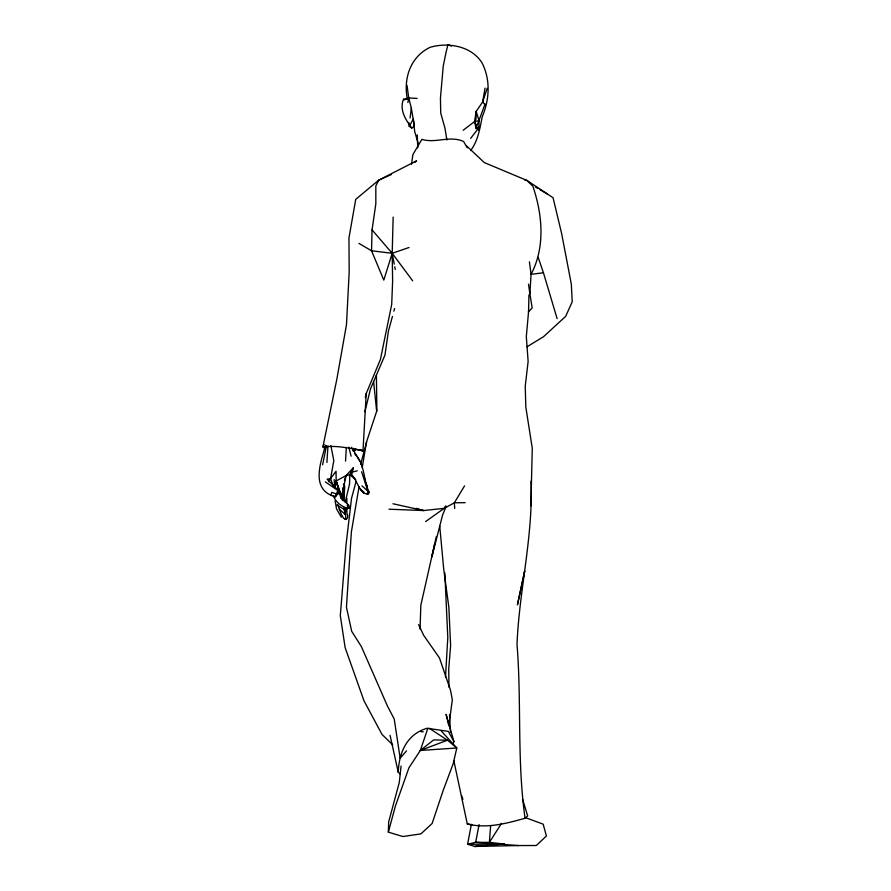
<?xml version="1.0" encoding="UTF-8"?>
<svg xmlns="http://www.w3.org/2000/svg" width="891" height="891" viewBox="0 0 891 891"><rect width="100%" height="100%" fill="white"/><g stroke="black" fill="none" stroke-linecap="round" stroke-linejoin="round"><path stroke-width="1.34" d="M453.853 760.769L467.296 823.963C486.742 828.853 506.3 823.462 525.066 818.272C516.869 760.569 521.669 702.308 517.014 644.36C519.219 589.719 533.353 536.037 531.003 481.107M346.733 511.445L346.766 508.806M346.822 503.515L346.877 498.236M376.403 375.189L376.882 410.617L366.446 442.17L362.203 467.742M528.931 294.921L528.552 311.839L526.314 336.531L528.129 361.479L525.233 386.182L525.824 407.076L532.261 448.195L530.913 505.832M414.816 162.418L416.565 160.826L378.697 180.182L375.824 185.952L375.835 203.928L372.048 229.889L371.536 250.772L383.798 280.086L392.196 253.3L393.154 217.081M441.379 731.099L456.793 747.995L453.174 763.765L443.25 790.239L432.135 823.451L420.92 833.876L402.888 836.538L388.342 832.127L388.665 821.903L399.268 782.543L401.073 766.082M420.051 629.057L420.853 605.223L436.334 536.56M336.887 505.108L344.527 509.529L348.492 508.327L348.604 505.141L341.999 498.882L336.152 480.962L336.052 471.317L328.746 480.928L337.633 489.727L337.934 493.915L335.372 496.822C310.001 489.794 320.715 462.596 325.583 445.188M343.937 500.731L344.728 486.274L343.414 484.013M372.048 229.889L392.196 253.3L392.619 281.033L391.706 304.388L380.435 359.418L366.212 393.555L362.993 450.913C349.907 448.05 336.341 445.288 322.91 446.914L336.831 379.276L346.488 324.658L349.183 272.123L348.96 237.975L355.732 199.339L378.697 180.182L391.249 174.569M345.552 461.093L346.321 447.516M528.374 311.85L532.183 307.952L529.878 293.718L531.058 274.328L529.421 261.854M326.908 462.507L327.977 445.912M337.99 493.091L337.934 493.915L336.642 494.093L331.82 492.344L330.862 494.772M490.629 826.002L489.382 842.374L475.671 842.318L467.608 844.267L471.361 824.32M463.164 130.264L474.569 121.566L475.95 119.294L476.195 111.431L474.569 121.566L476.05 128.259L478.979 129.963L479.024 120.653L476.195 111.431L482.644 101.919L487.221 88.309M410.105 117.935L411.308 108.023L408.757 98.01L407.02 85.38M342.267 492.812L341.765 496.588L342.578 500.464M342.59 490.306L342.924 487.789M557.12 318.644L543.443 272.769L531.058 274.328C545.426 247.163 542.485 214.508 532.885 186.275L526.926 180.439L484.27 162.563L466.75 146.035M400.17 774.145L398.244 772.23C399.057 752.55 406.719 734.217 427.145 728.237L448.362 731.388L453.909 741.524L453.14 744.197M411.519 164.211L412.867 154.644L421.866 139.375C435.911 143.607 449.632 135.276 463.565 141.435L467.263 147.85M335.216 487.522L336.152 480.962L346.009 475.594L349.762 474.792L352.29 472.085L353.415 467.686L346.009 475.594L344.527 480.405M359.073 486.575L351.388 531.849L346.443 607.139L351.678 631.274L361.367 646.576L387.496 706.14L394.212 719.026L400.17 758.219L406.53 750.846M485.049 88.131L482.644 101.919L485.45 105.227M479.08 824.598L475.671 842.318L518.551 845.548L536.304 845.514L546.406 836.014L543.165 824.153L525.167 817.526M407.866 102.543L408.757 98.01L417.133 98.389M346.009 475.594L341.765 496.588L343.57 500.063L343.447 488.034M322.62 464.801L326.485 445.745M524.654 571.187L517.437 604.866L524.699 571.02M434.752 543.577L431.823 556.975L442.615 514.92L446.257 506.288M365.277 397.575L366.212 393.555M345.274 502.101L349.573 483.835L349.762 474.792L353.415 467.686M364.887 411.742L370.444 389.044L384.957 355.108L388.465 330.917L392.441 316.439M356.088 481.34L351.511 498.437L346.053 544.646L340.306 615.625L345.14 647.634L364.007 700.849L382.072 734.518L392.719 744.843M360.666 464.244L366.647 441.88M388.342 832.127L395.415 806.01L408.936 767.797L420.318 750.467L427.669 728.838M393.878 311.171L394.602 308.531M405.561 99.469L408.757 98.01L403.512 99.257C399.179 109.749 405.661 119.873 411.798 128.037L414.36 125.965L411.308 108.023M479.258 126.856L476.05 128.259L485.094 103.98M352.29 472.085L351.488 474.413L350.018 475.115L352.29 472.085L357.258 470.793M324.023 444.52L322.91 446.914L325.349 448.886M445.489 505.977L444.197 508.338L425.597 521.58M464.545 485.885L454.343 502.802L444.197 508.338L423.593 510.554L388.988 509.207M328.679 481.764L330.572 478.712L333.824 460.536L330.862 445.667M501.544 823.362L489.382 842.374L504.328 844.044L474.881 846.45L467.608 844.267L504.328 844.044M470.626 150.59C478.01 140.867 479.904 128.427 482.231 116.754C489.515 99.58 490.696 79.789 482.031 62.882C471.439 45.998 448.162 42 430.097 47.312C410.094 56.957 403.3 78.731 407.387 99.424M470.704 138.339L478.088 128.705L478.979 129.963M525.066 818.272L527.684 815.9L522.527 799.082M333.267 495.819C335.885 502.268 341.643 507.035 348.492 508.327L349.227 507.714L348.604 505.141M420.318 750.467L433.661 739.909L447.482 740.187L456.793 747.995L420.318 750.467L447.482 740.187L429.239 728.303M411.798 128.037L409.259 126.355L413.346 118.926L414.683 131.5L418.369 144.075M527.004 346.799L543.521 336.709L565.674 316.338L572.211 301.826L571.32 284.084L561.608 233.42L553.055 197.724L526.926 180.439L524.844 180.015M344.527 509.529L349.227 507.714M409.036 247.498L392.196 253.3L371.536 250.772L358.917 243.377M479.024 120.653L474.569 121.566L476.329 125.141M352.847 450.735L355.42 450.445L353.76 448.362M482.955 846.038L474.881 846.45L518.551 845.548M465.202 502.669L454.343 502.802L454.711 508.494M421.087 731.7L423.236 731.801M467.296 823.963L472.107 824.788M392.964 503.76L423.593 510.554L416.264 508.36M355.743 479.503L349.484 474.591L351.488 474.413C356.723 479.971 357.926 488.19 363.94 493.079L367.738 494.349L369.253 492.478C363.06 480.026 365.265 464.022 354.796 453.953M451.392 46.132L447.939 44.55L445.979 52.658L443.228 66.179L440.444 98.21L440.733 113.101L444.977 128.226L446.881 140.021M344.238 518.618L345.953 519.464L347.323 518.239L347.768 515.911L345.663 507.981M360.588 449.532L362.993 450.913L353.304 448.552L355.42 450.445M535.413 187.01L537.719 188.369M540.024 189.716L546.918 193.759M361.345 490.44L363.706 491.832M325.326 481.875L337.8 490.384L335.372 496.822L335.194 495.53M403.512 99.257L404.492 99.959M361.98 485.84L369.253 492.478L367.27 493.915L367.738 494.349L367.627 490.462L361.635 471.74M339.193 509.151L345.519 514.697L345.953 519.464L343.469 518.094L341.22 514.118L337.667 504.551M328.746 480.928L327.097 479.191L330.572 478.712L333.412 486.33M359.519 488.101L363.94 493.079M412.689 280.854L392.196 253.3L394.234 264.104M363.907 477.743L365.288 479.893M351.533 447.293L359.686 460.881M341.353 517.226L336.553 508.939L335.094 500.775M418.603 624.636L423.737 635.439L439.475 657.948L450.545 690.336L452.338 699.814L448.808 725.742L446.09 714.292L453.909 741.524M338.435 489.337L341.765 496.588L336.152 480.962L341.041 498.682M364.753 480.572L367.526 486.809M347.156 505.242L348.492 508.327M461.538 795.496L462.919 799.316M538.153 257.332L543.443 272.769M343.659 508.026L345.519 514.697L344.806 509.374M348.782 447.126L351.121 456.192M390.069 735.309L398.244 772.23M344.449 509.518L345.519 514.697M394.735 266.81L395.248 269.505M408.702 122.49L409.259 126.355M528.508 284.184L529.878 293.718M373.585 381.471L376.67 411.286M334.192 479.558L334.671 487.5M439.742 526.013L443.685 568.87L448.864 607.361L450.612 645.63L448.719 669.241L448.986 687.195M449.51 714.771L450.501 732.424M445.5 677.115L447.794 637.588L444.821 572.79M417.278 134.853L417.756 147.939"/></g></svg>
